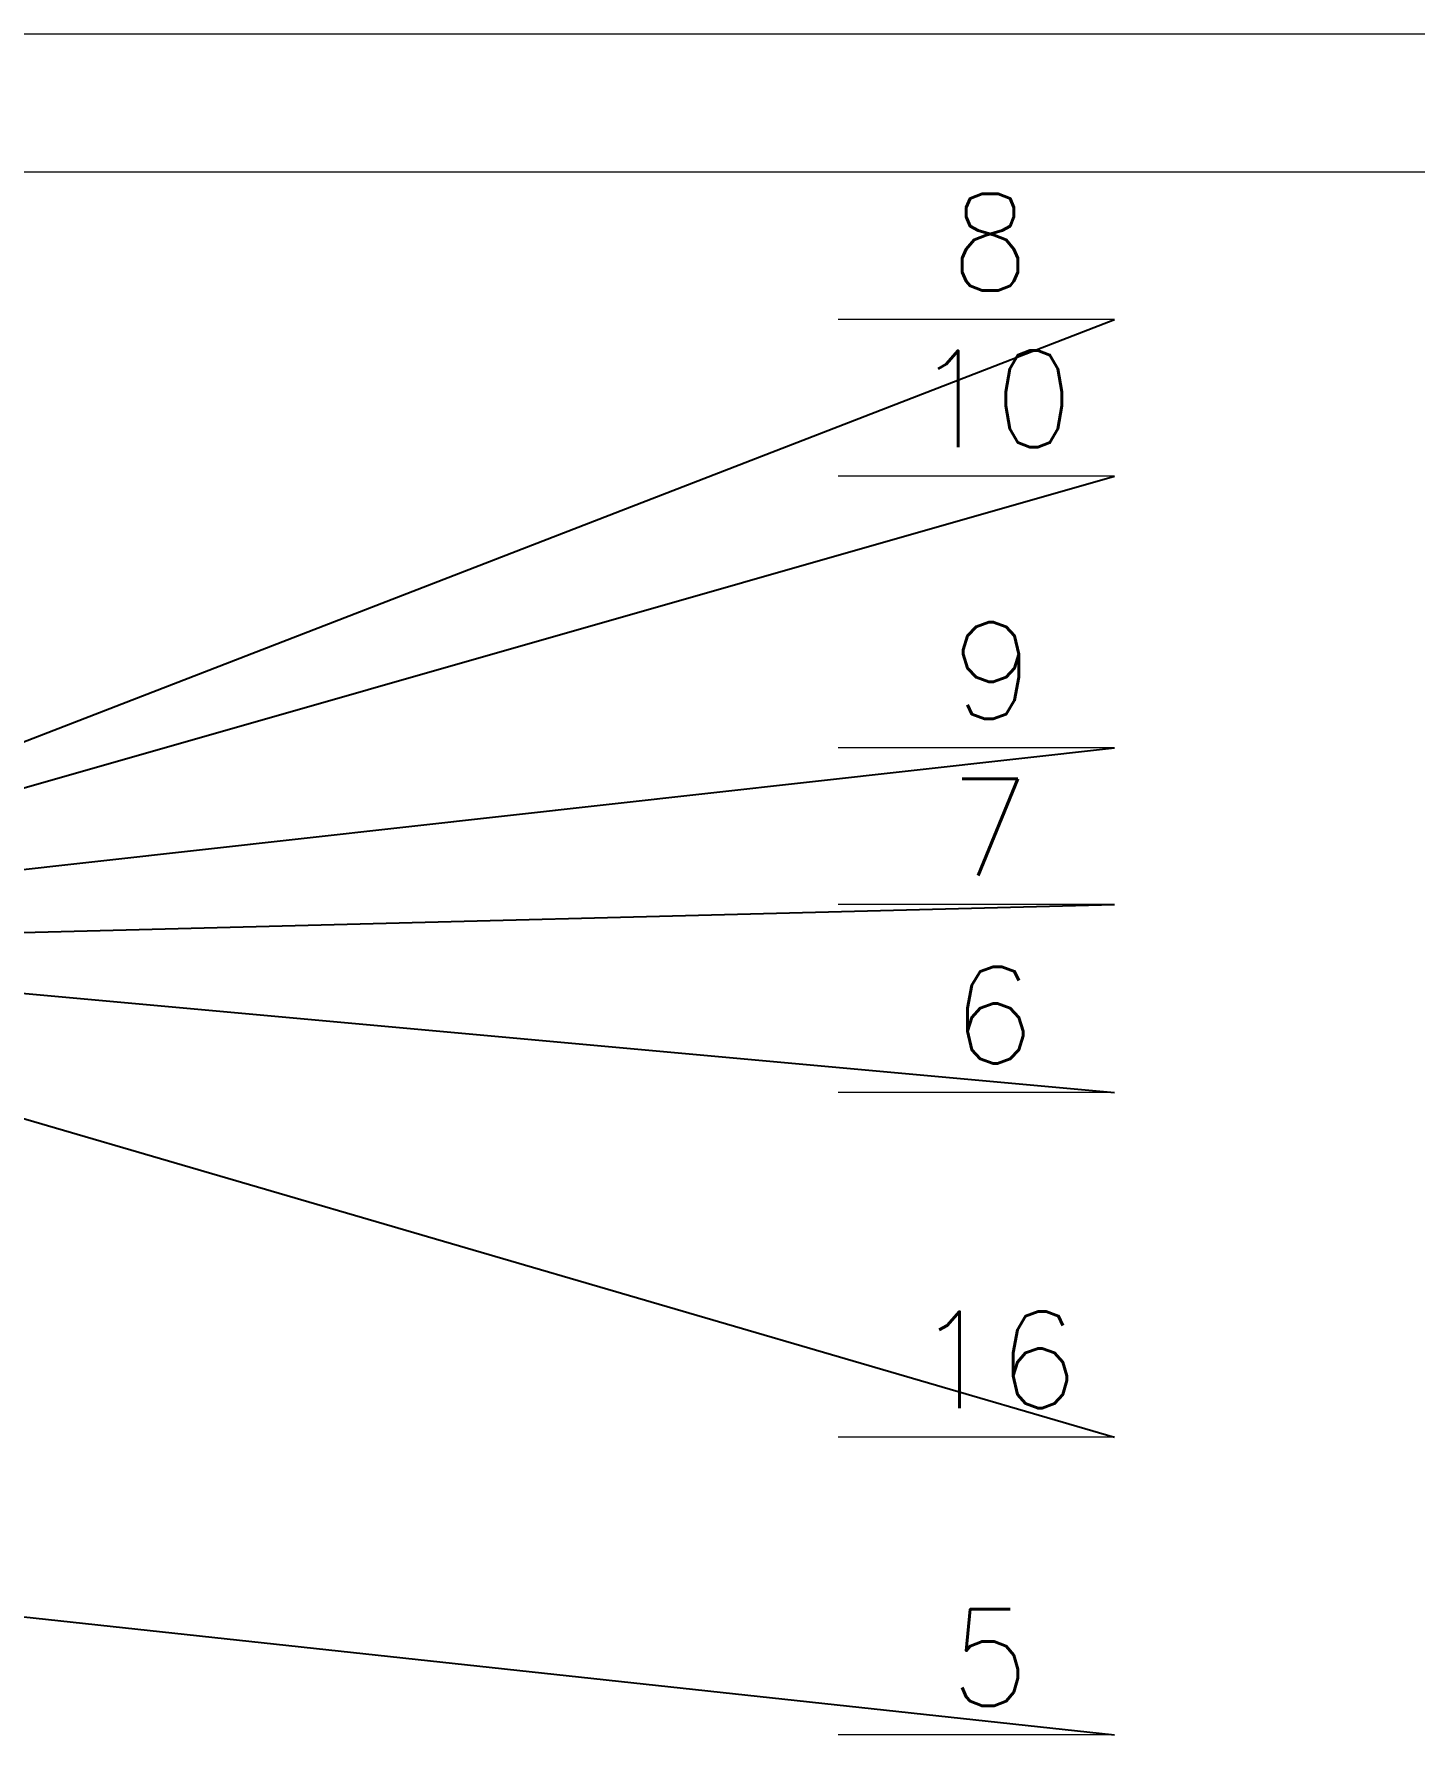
# Model space of a CAD drawing. Header units: millimetres. Extents: x 0 to 420, y 0 to 297.
# Drawn here: x 160 to 210, y 235.4 to 297 of the extents above; entities that cross this region are included whole.
import ezdxf

# ---------------------------------------------------------------- set-up
doc = ezdxf.new("R2010")
doc.units = ezdxf.units.MM
doc.layers.add('170', color=7, linetype='Continuous', true_color=0xffffff)
doc.layers.add('171', color=7, linetype='Continuous', true_color=0xffffff)
doc.styles.add('chinesef_fs', font='simplex.shx', dxfattribs={"bigfont": 'gbcbig.shx'})
doc.dimstyles.get("Standard").update_dxf_attribs({"dimtxt": 0.18, "dimasz": 0.18, "dimexe": 0.18, "dimexo": 0.0625, "dimgap": 0.09, "dimtad": 0, "dimtih": 1, "dimtoh": 1, "dimdec": 4, "dimzin": 0, "dimdsep": 46, "dimtxsty": 'Standard', "dimcen": 0.09, "dimadec": 0, "dimazin": 0, "dimtfac": 1, "dimtdec": 4, "dimtofl": 0, "dimtmove": 0, "dimatfit": 3, "dimfxl": 1, "dimtolj": 1, "dimtzin": 0, "dimarcsym": 0})

# ---------------------------------------------------------------- blocks, each defined once
blk = doc.blocks.new('GROUPED_GEOM13')
at = {"layer": '171', "color": 5, "lineweight": 13}
blk.add_line((199.116, 246.18), (189.116, 246.18), dxfattribs=at)
at = {"layer": '171', "color": 156, "lineweight": 13}
blk.add_line((199.116, 246.18), (199.116, 246.18), dxfattribs=at)
at = {"layer": '171', "color": 5, "linetype": 'Continuous', "lineweight": 13, "insert": (191.869, 247.233), "char_height": 3.5, "attachment_point": 7, "line_spacing_factor": 0.903614, "style": 'chinesef_fs'}
blk.add_mtext('\\W0.9957;16', dxfattribs=at)
blk = doc.blocks.new('GROUPED_GEOM17')
at = {"layer": '171', "color": 5, "lineweight": 13}
blk.add_line((199.116, 280.985), (189.116, 280.985), dxfattribs=at)
at = {"layer": '171', "color": 156, "lineweight": 13}
blk.add_line((199.116, 280.985), (199.116, 280.985), dxfattribs=at)
at = {"layer": '171', "color": 5, "linetype": 'Continuous', "lineweight": 13, "insert": (191.869, 282.038), "char_height": 3.5, "attachment_point": 7, "line_spacing_factor": 0.903614, "style": 'chinesef_fs'}
blk.add_mtext('\\W0.9625;10', dxfattribs=at)
blk = doc.blocks.new('GROUPED_GEOM18')
at = {"layer": '171', "color": 5, "lineweight": 13}
blk.add_line((199.116, 271.148), (189.116, 271.148), dxfattribs=at)
at = {"layer": '171', "color": 156, "lineweight": 13}
blk.add_line((199.116, 271.148), (199.116, 271.148), dxfattribs=at)
at = {"layer": '171', "color": 5, "linetype": 'Continuous', "lineweight": 13, "insert": (193.173, 272.202), "char_height": 3.5, "attachment_point": 7, "line_spacing_factor": 0.903614, "style": 'chinesef_fs'}
blk.add_mtext('\\W1.0349;9', dxfattribs=at)
blk = doc.blocks.new('GROUPED_GEOM19')
at = {"layer": '171', "color": 5, "lineweight": 13}
blk.add_line((199.116, 286.659), (189.116, 286.659), dxfattribs=at)
at = {"layer": '171', "color": 156, "lineweight": 13}
blk.add_line((199.116, 286.659), (199.116, 286.659), dxfattribs=at)
at = {"layer": '171', "color": 5, "linetype": 'Continuous', "lineweight": 13, "insert": (193.173, 287.713), "char_height": 3.5, "attachment_point": 7, "line_spacing_factor": 0.903614, "style": 'chinesef_fs'}
blk.add_mtext('\\W0.9609;8', dxfattribs=at)
blk = doc.blocks.new('GROUPED_GEOM20')
at = {"layer": '171', "color": 5, "lineweight": 13}
blk.add_line((199.116, 265.474), (189.116, 265.474), dxfattribs=at)
at = {"layer": '171', "color": 156, "lineweight": 13}
blk.add_line((199.116, 265.474), (199.116, 265.474), dxfattribs=at)
at = {"layer": '171', "color": 5, "linetype": 'Continuous', "lineweight": 13, "insert": (193.173, 266.527), "char_height": 3.5, "attachment_point": 7, "line_spacing_factor": 0.903614, "style": 'chinesef_fs'}
blk.add_mtext('\\W0.9609;7', dxfattribs=at)
blk = doc.blocks.new('GROUPED_GEOM21')
at = {"layer": '171', "color": 5, "lineweight": 13}
blk.add_line((199.116, 258.664), (189.116, 258.664), dxfattribs=at)
at = {"layer": '171', "color": 156, "lineweight": 13}
blk.add_line((199.116, 258.664), (199.116, 258.664), dxfattribs=at)
at = {"layer": '171', "color": 5, "linetype": 'Continuous', "lineweight": 13, "insert": (193.173, 259.717), "char_height": 3.5, "attachment_point": 7, "line_spacing_factor": 0.903614, "style": 'chinesef_fs'}
blk.add_mtext('\\W1.0349;6', dxfattribs=at)
blk = doc.blocks.new('GROUPED_GEOM22')
at = {"layer": '171', "color": 5, "lineweight": 13}
blk.add_line((199.116, 235.398), (189.116, 235.398), dxfattribs=at)
at = {"layer": '171', "color": 156, "lineweight": 13}
blk.add_line((199.116, 235.398), (199.116, 235.398), dxfattribs=at)
at = {"layer": '171', "color": 5, "linetype": 'Continuous', "lineweight": 13, "insert": (193.173, 236.451), "char_height": 3.5, "attachment_point": 7, "line_spacing_factor": 0.903614, "style": 'chinesef_fs'}
blk.add_mtext('\\W0.9609;5', dxfattribs=at)

msp = doc.modelspace()

# ---------------------------------------------------------------- linework, layer by layer
at = {"layer": '170', "color": 80, "linetype": 'Continuous', "lineweight": 13}
msp.add_line((420, 297), (0, 297), dxfattribs=at)
at = {"layer": '170', "color": 80, "linetype": 'Continuous', "lineweight": 18}
msp.add_line((415, 292), (25, 292), dxfattribs=at)

# ---------------------------------------------------------------- block references
at = {"layer": '171', "color": 5, "linetype": 'Continuous', "lineweight": 13}
for name in ['GROUPED_GEOM19', 'GROUPED_GEOM17', 'GROUPED_GEOM18', 'GROUPED_GEOM20', 'GROUPED_GEOM21', 'GROUPED_GEOM22']:
    msp.add_blockref(name, (0, 0), dxfattribs=at)
at = {"layer": '171', "color": 18, "linetype": 'Continuous', "lineweight": 13, "true_color": 0x000000}
msp.add_blockref('GROUPED_GEOM13', (0, 0), dxfattribs=at)

# ---------------------------------------------------------------- leaders
at = {"layer": '171', "color": 156, "linetype": 'Continuous', "lineweight": 13}
for points in [[(139.75, 263.672), (199.116, 286.659)], [(140.406, 264.213), (199.116, 280.985)], [(140.969, 264.672), (199.116, 271.148)], [(138.875, 263.925), (199.116, 265.474)], [(138.501, 264.172), (199.116, 258.664)], [(145, 261.993), (199.116, 246.18)], [(141.269, 241.663), (199.116, 235.398)]]:
    msp.add_leader(points, dimstyle='Standard', override={"dimasz": 0.3}, dxfattribs=at)

doc.saveas('drawing.dxf')
